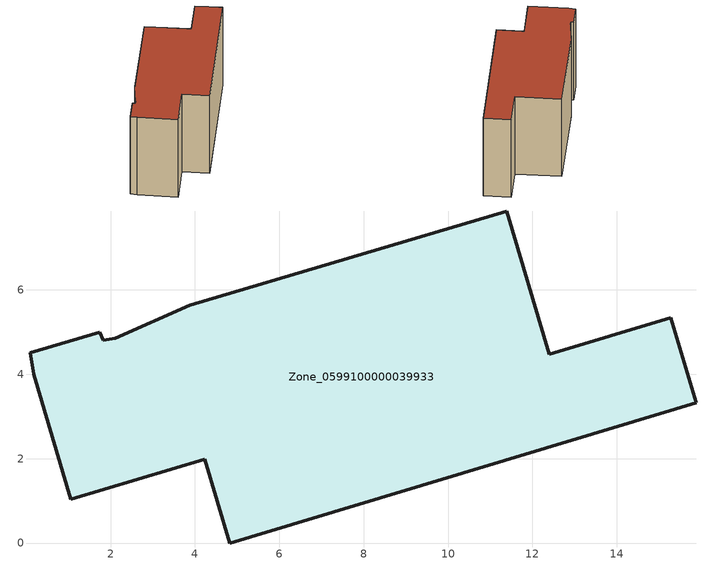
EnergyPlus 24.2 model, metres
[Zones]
Zone_0599100000039933
 floor ground (C_G): 2.11,4.86 3.87,5.63 11.39,7.87 12.4,4.48 15.28,5.34 15.88,3.33 4.82,0 4.23,1.99 1.05,1.04 0.18,4 0.1,4.51 1.74,5 1.82,4.81 z0
 wall outside (C_F): 15.88,3.33 15.28,5.34 12.4,4.48 11.39,7.87 3.87,5.63 2.11,4.86 1.82,4.81 1.74,5 0.1,4.51 0.18,4 1.05,1.04 4.23,1.99 4.82,0 15.88,3.33 z0:7.08
 roof outside (C_R): 3.87,5.63 2.11,4.86 1.82,4.81 1.74,5 0.1,4.51 0.18,4 1.05,1.04 4.23,1.99 4.82,0 15.88,3.33 15.28,5.34 12.4,4.48 11.39,7.87 z7.08
[BUILDING]
Pand.0599100000039933: North Axis=0; Terrain=City; Loads Convergence Tolerance Value=0.04; Temperature Convergence Tolerance Value=0.4; Solar Distribution=FullExterior; Maximum Number of Warmup Days=25; Minimum Number of Warmup Days=1
[Site:Location]
Rotterdam.The.Hague.AP_ZH_NLD Design_Conditions: Latitude=51.96; Longitude=4.45; Time Zone=1; Elevation=-4.5
[SITE:GROUNDTEMPERATURE:BUILDINGSURFACE]
18, 18, 18, 18, 18, 18, 18, 18, 18, 18, 18, 18
[MATERIAL] Thermal Absorptance=0.9; Solar Absorptance=0.7; Visible Absorptance=0.7
Name | Roughness | Thickness | Conductivity | Density | Specific Heat
G.TC.1975-1991 | MediumSmooth | 0.15 | 0.288461 | 540 | 1210
F.TC.1975-1991 | Rough | 0.3 | 0.230769 | 1920 | 840
R.TC.1975-1991 | MediumRough | 0.2 | 0.153846 | 1500 | 1000
[CONSTRUCTION]
C_G: G.TC.1975-1991
C_F: F.TC.1975-1991
C_R: R.TC.1975-1991
[ZONE]
Zone_0599100000039933: Type=1; Multiplier=1; Ceiling Height=Autocalculate; Volume=Autocalculate; Floor Area=autocalculate; Part of Total Floor Area=Yes
[ZONEINFILTRATION:DESIGNFLOWRATE]
Infil_Zone_0599100000039933: Zone or ZoneList or Space or SpaceList=Zone_0599100000039933; Schedule=AlwaysOn; Design Flow Rate Calculation Method=Flow/Area; Flow Rate per Floor Area=0.003; Constant Term Coefficient=1; Temperature Term Coefficient=0; Velocity Term Coefficient=0; Velocity Squared Term Coefficient=0
[HVACTEMPLATE:ZONE:IDEALLOADSAIRSYSTEM]
Zone_0599100000039933: Maximum Heating Supply Air Temperature=50; Minimum Cooling Supply Air Temperature=13; Maximum Heating Supply Air Humidity Ratio=0.0156; Minimum Cooling Supply Air Humidity Ratio=0.0077; Heating Limit=NoLimit; Cooling Limit=NoLimit; Dehumidification Control Type=ConstantSensibleHeatRatio; Cooling Sensible Heat Ratio=0.7; Dehumidification Setpoint=60; Humidification Control Type=None; Humidification Setpoint=30; Outdoor Air Method=None; Outdoor Air Flow Rate per Person=0.00944; Outdoor Air Flow Rate per Zone Floor Area=0; Outdoor Air Flow Rate per Zone=0; Demand Controlled Ventilation Type=None; Outdoor Air Economizer Type=NoEconomizer; Heat Recovery Type=None; Sensible Heat Recovery Effectiveness=0.7; Latent Heat Recovery Effectiveness=0.65
[ZONECONTROL:THERMOSTAT]
ThermostatControl_Zone_0599100000039933: Zone or ZoneList=Zone_0599100000039933; Control Type Schedule=DualSetpointControlType; Control 1=Thermostat_Zone_0599100000039933; Temperature Difference Between Cutout And Setpoint=0
[THERMOSTATSETPOINT:DUALSETPOINT]
Thermostat_Zone_0599100000039933: Heating Setpoint Temperature Schedule=HeatingSetpoint_Zone_0599100000039933; Cooling Setpoint Temperature Schedule=CoolingSetpoint_Zone_0599100000039933
[SCHEDULE:COMPACT]
HeatingSetpoint_Zone_0599100000039933: Through: 12/31, For: AllDays, Until: 24:00, 21
CoolingSetpoint_Zone_0599100000039933: Through: 12/31, For: AllDays, Until: 24:00, 24
DualSetpointControlType: Through: 12/31, For: AllDays, Until: 24:00, 4
AlwaysOn: Through: 12/31, For: AllDays, Until: 24:00, 1
